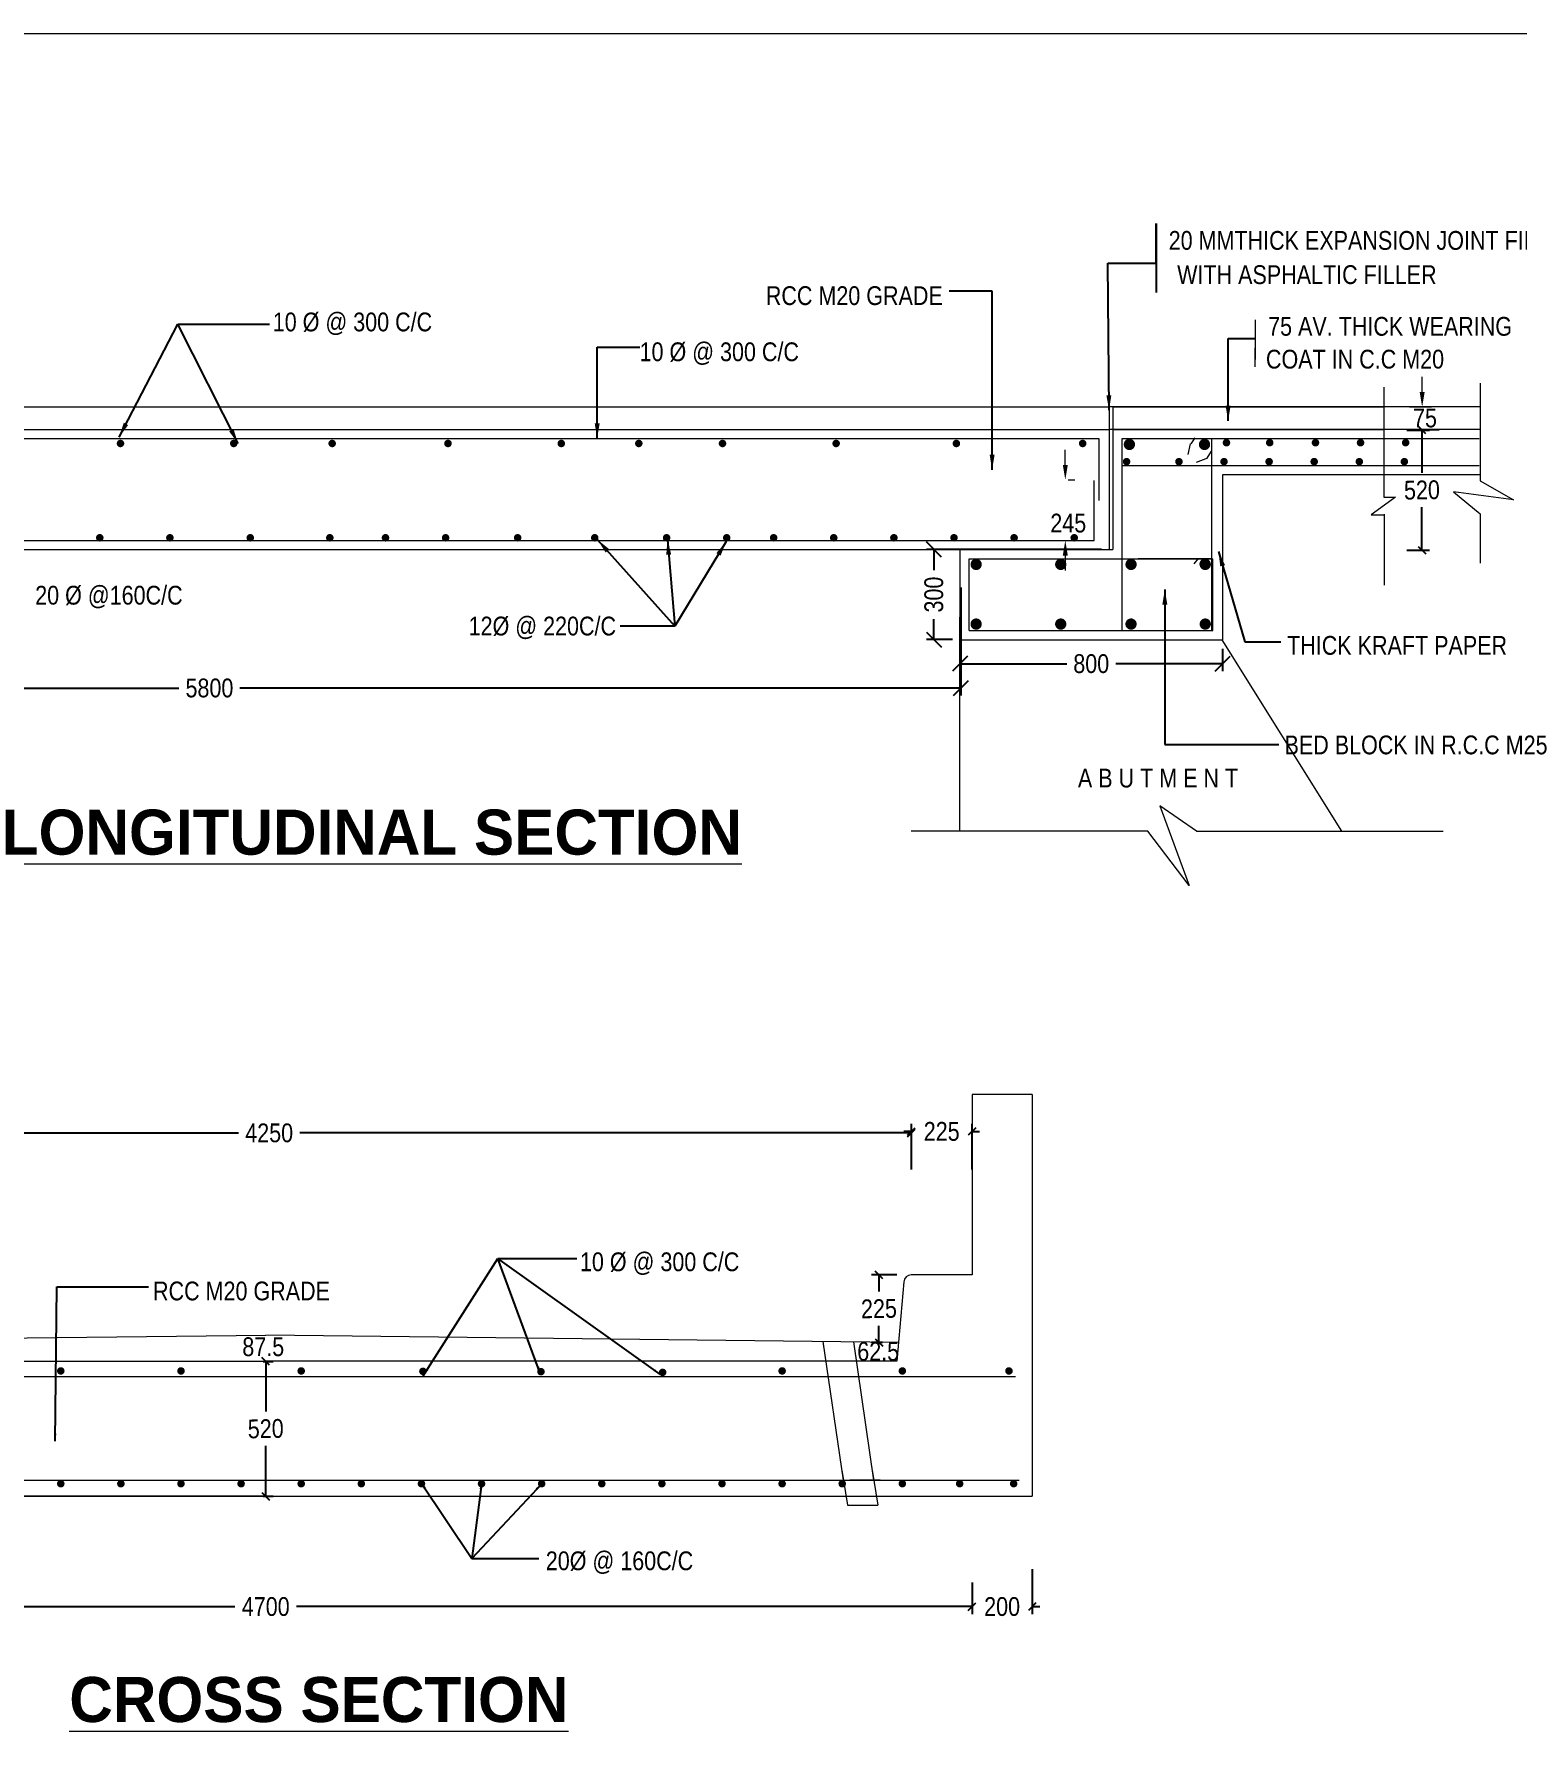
# Model space of a CAD drawing. Header units: millimetres. Extents: x 634458 to 694489, y -25410 to 51755.
# Drawn here: x 654694 to 674431, y -1655 to 20939 of the extents above; entities that cross this region are included whole.
import ezdxf

# ---------------------------------------------------------------- set-up
doc = ezdxf.new("R2010")
doc.units = ezdxf.units.MM
doc.header["$LTSCALE"] = 300
doc.header["$MEASUREMENT"] = 0
for name, color, linetype in [('abutment', 7, 'Continuous'), ('canal', 7, 'Continuous'), ('pier', 7, 'Continuous')]:
    doc.layers.add(name, color=color, linetype=linetype)
doc.styles.add('ARIAL NARROW', font='ARIALN.TTF', dxfattribs={"height": 250})
doc.styles.add('CITYBLUEPR', font='cityb___.ttf')
doc.dimstyles.new('STANDARD$0', dxfattribs={"dimscale": 88.888889, "dimtxt": 0.02, "dimasz": 0.02, "dimexe": 0.05, "dimexo": 0.1, "dimgap": 0.002, "dimtad": 2, "dimdec": 0, "dimzin": 1, "dimdsep": 46, "dimtxsty": 'Standard', "dimcen": 0.09, "dimadec": 0, "dimazin": 0, "dimtfac": 1, "dimtdec": 4, "dimtofl": 0, "dimtmove": 0, "dimatfit": 3, "dimfxl": 1, "dimtolj": 1, "dimtzin": 1, "dimarcsym": 0})
doc.dimstyles.new('STANDARD$7', dxfattribs={"dimtxt": 2, "dimasz": 2, "dimexe": 1.25, "dimexo": 0.625, "dimtad": 1, "dimdec": 0, "dimlfac": 0.5, "dimdsep": 46, "dimtxsty": 'ARIAL NARROW', "dimcen": 2.5, "dimdle": 0.1, "dimse1": 1, "dimse2": 1, "dimadec": 0, "dimazin": 0, "dimtfac": 1, "dimtdec": 0, "dimtmove": 0, "dimatfit": 3, "dimfxl": 1, "dimtolj": 1, "dimtzin": 0, "dimarcsym": 0})

# ---------------------------------------------------------------- blocks, each defined once
blk = doc.blocks.new('_Oblique')
at = {"color": 0, "linetype": 'ByBlock', "lineweight": -2}
blk.add_line((-0.5, -0.5), (0.5, 0.5), dxfattribs=at)
blk = doc.blocks.new('*D132')
at = {"layer": 'abutment', "color": 0, "lineweight": -2, "transparency": 16777216}
for p, q in [((667016, 12753), (667016, 12454)), ((670513, 12753), (670513, 12454)), ((667016, 12554), (668438, 12554)), ((670513, 12554), (669091, 12554))]:
    blk.add_line(p, q, dxfattribs=at)
at = {"layer": 'Defpoints', "color": 0, "lineweight": 9, "transparency": 16777216}
for p in [(667016, 12853), (670513, 12853), (670513, 12554)]:
    blk.add_point(p, dxfattribs=at)
at = {"layer": 'abutment', "color": 0, "lineweight": -2, "transparency": 16777216, "xscale": 200, "yscale": 200, "zscale": 200, "rotation": 180}
blk.add_blockref('_Oblique', (667016, 12554), dxfattribs=at)
at = {"layer": 'abutment', "color": 0, "lineweight": -2, "transparency": 16777216, "xscale": 200, "yscale": 200, "zscale": 200}
blk.add_blockref('_Oblique', (670513, 12554), dxfattribs=at)
at = {"layer": 'abutment', "color": 0, "lineweight": 9, "transparency": 16777216, "insert": (668764, 12554), "char_height": 250, "attachment_point": 5, "style": 'ARIAL NARROW'}
blk.add_mtext('\\A1;800', dxfattribs=at)
blk = doc.blocks.new('*D133')
at = {"layer": 'abutment', "color": 0, "lineweight": -2, "transparency": 16777216}
for p, q in [((668901, 14075), (666570, 14075)), ((666670, 14075), (666670, 13801)), ((666670, 12875), (666670, 13148)), ((666918, 12875), (666570, 12875))]:
    blk.add_line(p, q, dxfattribs=at)
at = {"layer": 'Defpoints', "color": 0, "lineweight": 9, "transparency": 16777216}
for p in [(669001, 14075), (666670, 12875), (667018, 12875)]:
    blk.add_point(p, dxfattribs=at)
at = {"layer": 'abutment', "color": 0, "lineweight": -2, "transparency": 16777216, "xscale": 200, "yscale": 200, "zscale": 200}
for p, rotation in [((666670, 14075), 90), ((666670, 12875), 270)]:
    blk.add_blockref('_Oblique', p, dxfattribs=dict(at, rotation=rotation))
at = {"layer": 'abutment', "color": 0, "lineweight": 9, "transparency": 16777216, "insert": (666670, 13475), "char_height": 250, "attachment_point": 5, "rotation": 90, "style": 'ARIAL NARROW'}
blk.add_mtext('\\A1;300', dxfattribs=at)
blk = doc.blocks.new('*D136')
at = {"layer": 'abutment', "color": 0, "lineweight": -2, "transparency": 16777216}
for p, q in [((647027, 13576), (647027, 12130)), ((667030, 13569), (667030, 12130)), ((647027, 12230), (656623, 12230)), ((667030, 12230), (657435, 12230))]:
    blk.add_line(p, q, dxfattribs=at)
at = {"layer": 'Defpoints', "color": 0, "lineweight": 9, "transparency": 16777216}
for p in [(647027, 13676), (667030, 13669), (647027, 12230)]:
    blk.add_point(p, dxfattribs=at)
at = {"layer": 'abutment', "color": 0, "lineweight": -2, "transparency": 16777216, "xscale": 200, "yscale": 200, "zscale": 200, "rotation": 180}
blk.add_blockref('_Oblique', (647027, 12230), dxfattribs=at)
at = {"layer": 'abutment', "color": 0, "lineweight": -2, "transparency": 16777216, "xscale": 200, "yscale": 200, "zscale": 200}
blk.add_blockref('_Oblique', (667030, 12230), dxfattribs=at)
at = {"layer": 'abutment', "color": 0, "lineweight": 9, "transparency": 16777216, "insert": (657029, 12230), "char_height": 250, "attachment_point": 5, "style": 'ARIAL NARROW'}
blk.add_mtext('\\A1;5800', dxfattribs=at)
blk = doc.blocks.new('*D137')
at = {"layer": 'abutment', "color": 0, "lineweight": -2, "transparency": 16777216}
for p, q in [((666370, 6045), (666370, 6407)), ((649278, 6307), (657414, 6307)), ((649278, 6213), (649278, 6207)), ((666370, 6307), (658234, 6307))]:
    blk.add_line(p, q, dxfattribs=at)
at = {"layer": 'Defpoints', "color": 0, "lineweight": 9, "transparency": 16777216}
for p in [(649278, 6313), (666370, 6307), (666370, 5945)]:
    blk.add_point(p, dxfattribs=at)
at = {"layer": 'abutment', "color": 0, "lineweight": -2, "transparency": 16777216, "xscale": 100, "yscale": 100, "zscale": 100, "rotation": 180}
blk.add_blockref('_Oblique', (649278, 6307), dxfattribs=at)
at = {"layer": 'abutment', "color": 0, "lineweight": -2, "transparency": 16777216, "xscale": 100, "yscale": 100, "zscale": 100}
blk.add_blockref('_Oblique', (666370, 6307), dxfattribs=at)
at = {"layer": 'abutment', "color": 0, "lineweight": 9, "transparency": 16777216, "insert": (657824, 6307), "char_height": 250, "attachment_point": 5, "style": 'ARIAL NARROW'}
blk.add_mtext('\\A1;4250', dxfattribs=at)
blk = doc.blocks.new('*D138')
at = {"layer": 'abutment', "color": 0, "lineweight": -2, "transparency": 16777216}
for p, q in [((648378, 323), (648378, -99)), ((667178, 323), (667178, -99)), ((648378, 1), (657368, 1)), ((667178, 1), (658188, 1))]:
    blk.add_line(p, q, dxfattribs=at)
at = {"layer": 'Defpoints', "color": 0, "lineweight": 9, "transparency": 16777216}
for p in [(648378, 423), (667178, 423), (667178, 1)]:
    blk.add_point(p, dxfattribs=at)
at = {"layer": 'abutment', "color": 0, "lineweight": -2, "transparency": 16777216, "xscale": 100, "yscale": 100, "zscale": 100, "rotation": 180}
blk.add_blockref('_Oblique', (648378, 1), dxfattribs=at)
at = {"layer": 'abutment', "color": 0, "lineweight": -2, "transparency": 16777216, "xscale": 100, "yscale": 100, "zscale": 100}
blk.add_blockref('_Oblique', (667178, 1), dxfattribs=at)
at = {"layer": 'abutment', "color": 0, "lineweight": 9, "transparency": 16777216, "insert": (657778, 1), "char_height": 250, "attachment_point": 5, "style": 'ARIAL NARROW'}
blk.add_mtext('\\A1;4700', dxfattribs=at)
blk = doc.blocks.new('*D148')
at = {"layer": 'abutment', "color": 0, "lineweight": -2, "transparency": 16777216}
for p, q in [((657745, 3267), (657878, 3267)), ((657778, 3267), (657778, 2597)), ((657778, 1470), (657778, 2141)), ((657745, 1470), (657878, 1470))]:
    blk.add_line(p, q, dxfattribs=at)
at = {"layer": 'Defpoints', "color": 0, "lineweight": 9, "transparency": 16777216}
for p in [(657645, 3267), (657645, 1470), (657778, 1470)]:
    blk.add_point(p, dxfattribs=at)
at = {"layer": 'abutment', "color": 0, "lineweight": -2, "transparency": 16777216, "xscale": 100, "yscale": 100, "zscale": 100}
for p, rotation in [((657778, 3267), 90), ((657778, 1470), 270)]:
    blk.add_blockref('_Oblique', p, dxfattribs=dict(at, rotation=rotation))
at = {"layer": 'abutment', "color": 0, "lineweight": 9, "transparency": 16777216, "insert": (657778, 2369), "char_height": 250, "attachment_point": 5, "rotation": 1, "style": 'ARIAL NARROW'}
blk.add_mtext('\\A1;520', dxfattribs=at)
blk = doc.blocks.new('*D153')
at = {"layer": 'abutment', "color": 0, "lineweight": -2, "transparency": 16777216}
for p, q in [((667978, 499), (667978, -99)), ((667178, 1), (667078, 1)), ((667178, 139), (667178, -99)), ((667978, 1), (668078, 1))]:
    blk.add_line(p, q, dxfattribs=at)
at = {"layer": 'Defpoints', "color": 0, "lineweight": 9, "transparency": 16777216}
for p in [(667978, 599), (667178, 239), (667178, 1)]:
    blk.add_point(p, dxfattribs=at)
at = {"layer": 'abutment', "color": 0, "lineweight": -2, "transparency": 16777216, "xscale": 100, "yscale": 100, "zscale": 100}
blk.add_blockref('_Oblique', (667178, 1), dxfattribs=at)
at = {"layer": 'abutment', "color": 0, "lineweight": -2, "transparency": 16777216, "xscale": 100, "yscale": 100, "zscale": 100, "rotation": 180}
blk.add_blockref('_Oblique', (667978, 1), dxfattribs=at)
at = {"layer": 'abutment', "color": 0, "lineweight": 9, "transparency": 16777216, "insert": (667578, 1), "char_height": 250, "attachment_point": 5, "style": 'ARIAL NARROW'}
blk.add_mtext('\\A1;200', dxfattribs=at)
blk = doc.blocks.new('*D154')
at = {"layer": 'abutment', "color": 0, "lineweight": -2, "transparency": 16777216}
for p, q in [((666370, 6327), (666270, 6327)), ((666370, 5823), (666370, 6427)), ((667178, 5823), (667178, 6427)), ((667178, 6327), (667278, 6327))]:
    blk.add_line(p, q, dxfattribs=at)
at = {"layer": 'Defpoints', "color": 0, "lineweight": 9, "transparency": 16777216}
for p in [(666370, 6327), (666370, 5723), (667178, 5723)]:
    blk.add_point(p, dxfattribs=at)
at = {"layer": 'abutment', "color": 0, "lineweight": -2, "transparency": 16777216, "xscale": 100, "yscale": 100, "zscale": 100}
blk.add_blockref('_Oblique', (666370, 6327), dxfattribs=at)
at = {"layer": 'abutment', "color": 0, "lineweight": -2, "transparency": 16777216, "xscale": 100, "yscale": 100, "zscale": 100, "rotation": 180}
blk.add_blockref('_Oblique', (667178, 6327), dxfattribs=at)
at = {"layer": 'abutment', "color": 0, "lineweight": 9, "transparency": 16777216, "insert": (666774, 6327), "char_height": 250, "attachment_point": 5, "style": 'ARIAL NARROW'}
blk.add_mtext('\\A1;225', dxfattribs=at)
blk = doc.blocks.new('*D155')
at = {"layer": 'abutment', "color": 0, "lineweight": -2, "transparency": 16777216}
for p, q in [((666179, 4417), (665839, 4417)), ((665939, 4417), (665939, 4195)), ((665939, 3517), (665939, 3740)), ((665987, 3517), (665839, 3517))]:
    blk.add_line(p, q, dxfattribs=at)
at = {"layer": 'Defpoints', "color": 0, "lineweight": 9, "transparency": 16777216}
for p in [(666279, 4417), (665939, 3517), (666087, 3517)]:
    blk.add_point(p, dxfattribs=at)
at = {"layer": 'abutment', "color": 0, "lineweight": -2, "transparency": 16777216, "xscale": 100, "yscale": 100, "zscale": 100}
for p, rotation in [((665939, 4417), 90), ((665939, 3517), 270)]:
    blk.add_blockref('_Oblique', p, dxfattribs=dict(at, rotation=rotation))
at = {"layer": 'abutment', "color": 0, "lineweight": 9, "transparency": 16777216, "insert": (665939, 3967), "char_height": 250, "attachment_point": 5, "rotation": 1, "style": 'ARIAL NARROW'}
blk.add_mtext('\\A1;225', dxfattribs=at)
blk = doc.blocks.new('*D157')
at = {"layer": 'abutment', "color": 0, "lineweight": -2, "transparency": 16777216}
for p, q in [((672963, 15665), (673265, 15665)), ((673165, 15665), (673165, 15094)), ((673165, 14067), (673165, 14638)), ((672963, 14067), (673265, 14067))]:
    blk.add_line(p, q, dxfattribs=at)
at = {"layer": 'Defpoints', "color": 0, "lineweight": 9, "transparency": 16777216}
for p in [(672863, 15665), (672863, 14067), (673165, 14067)]:
    blk.add_point(p, dxfattribs=at)
at = {"layer": 'abutment', "color": 0, "lineweight": -2, "transparency": 16777216, "xscale": 100, "yscale": 100, "zscale": 100}
for p, rotation in [((673165, 15665), 90), ((673165, 14067), 270)]:
    blk.add_blockref('_Oblique', p, dxfattribs=dict(at, rotation=rotation))
at = {"layer": 'abutment', "color": 0, "lineweight": 9, "transparency": 16777216, "insert": (673165, 14866), "char_height": 250, "attachment_point": 5, "rotation": 1, "style": 'ARIAL NARROW'}
blk.add_mtext('\\A1;520', dxfattribs=at)

msp = doc.modelspace()

# ---------------------------------------------------------------- linework, layer by layer
at = {"color": 0, "linetype": 'ByBlock', "lineweight": 9}
msp.add_line((657778.1, 1470.4), (647578.1, 1470.4), dxfattribs=at)
at = {"layer": 'abutment', "color": 0, "lineweight": 9}
for p, q in [((670944.2, 17132.8), (670944.2, 16603.4)), ((670944.2, 16508.5), (670944.2, 16759.3)), ((673168.2, 16172.5), (673168.2, 16372.5)), ((673940.6, 16291.3), (673940.6, 14988.7)), ((672660, 16236.6), (672660, 14773.7)), ((645085.5, 15974.5), (660753.4, 15974.5)), ((660719.6, 15974.5), (662650.5, 15974.5)), ((662276.8, 15974.5), (669000.8, 15974.5)), ((669000.8, 15974.5), (669000.8, 14309.5)), ((673940.6, 15974.5), (669000.8, 15974.5)), ((669050.8, 15974.5), (669050.8, 14309.5)), ((669050.8, 15972.7), (672660, 15972.7)), ((673000.5, 15972.5), (673293.2, 15972.5)), ((645085.5, 15674.5), (660753.4, 15674.5)), ((660686.9, 15674.5), (662650.5, 15674.5)), ((662276.8, 15674.5), (669000.8, 15674.5)), ((673940.6, 15674.5), (669011.2, 15674.5)), ((669050.8, 15674.5), (672660, 15674.5)), ((673053.8, 15668.3), (673394.1, 15668.3)), ((645285.5, 15554.5), (660753.4, 15554.5)), ((660753.4, 15554.5), (662650.5, 15554.5)), ((662276.8, 15554.5), (668862.9, 15554.5)), ((668419.1, 15201.8), (668419.1, 15401.8)), ((668862.9, 15554.5), (668862.9, 14729.5)), ((669173.7, 15554.5), (673924.9, 15554.5)), ((669173.7, 14310.1), (669173.7, 15554.5)), ((670081.6, 15483.6), (670049, 15339)), ((670141.6, 15561.9), (670090.3, 15483.6)), ((670360.9, 15385.7), (670300.9, 15292.4)), ((670367.2, 14993.6), (670367.2, 15554.5)), ((669173.7, 15194.5), (673924.9, 15194.5)), ((670309.6, 15292.4), (670160.3, 15231.8)), ((668455.4, 15001.8), (668544.1, 15001.8)), ((668800.8, 14309.5), (668800.8, 14994.5)), ((670367.2, 12994.5), (670367.2, 15044.8)), ((670513.6, 12874.5), (670513.6, 15074.5)), ((670513.6, 15074.5), (673940.6, 15074.5)), ((673940.6, 14988.7), (674382.4, 14737.2)), ((672813.4, 14773.7), (672490.8, 14536.3)), ((672660, 14773.7), (672813.4, 14773.7)), ((673584.9, 14842), (673940.6, 14548.5)), ((674382.4, 14737.2), (673584.9, 14842)), ((672490.8, 14536.3), (672660.6, 14536.3)), ((672660.6, 14547), (672660.6, 14433.6)), ((673940.6, 14548.5), (673940.6, 13891.7)), ((668800.8, 14194.5), (668800.8, 14310.1)), ((669000.8, 14310.1), (669000.8, 14074.5)), ((669050.8, 14310.1), (669050.8, 14074.5)), ((669173.7, 12994.5), (669173.7, 14310.1)), ((672660.6, 14433.6), (672660.6, 13600.6)), ((645037.5, 14074.5), (660753.4, 14074.5)), ((645285.5, 14194.5), (660753.4, 14194.5)), ((660735.9, 14194.5), (662650.5, 14194.5)), ((660753.4, 14074.5), (662650.5, 14074.5)), ((662276.8, 14194.5), (668800.8, 14194.5)), ((662276.8, 14074.5), (669000.8, 14074.5)), ((667017.8, 12874.5), (667017.8, 14070.7)), ((667137.8, 13950.7), (670382.2, 13950.7)), ((667137.8, 12994.5), (667137.8, 13950.7)), ((668419.1, 13994.5), (668419.1, 13794.5)), ((669388, 13954.5), (670367.2, 13954.5)), ((670188.3, 13954.5), (670127.6, 13882.7)), ((670382.2, 12994.5), (670382.2, 13950.7)), ((667011.2, 13174.5), (667011.2, 10326.6)), ((667137.8, 12994.5), (670382.2, 12994.5)), ((667017.8, 12874.5), (670513.6, 12874.5)), ((670503.4, 12874.5), (672096.7, 10326.6)), ((670165.1, 10326.6), (669677.6, 10662.1)), ((669677.6, 10662.1), (670067.6, 9602.3)), ((669515.1, 10326.6), (666367.1, 10326.6)), ((670067.6, 9602.3), (669515.1, 10326.6)), ((670165.1, 10326.6), (673449.4, 10326.6)), ((667178.1, 6817.3), (667178.1, 4417.3)), ((667978.1, 6817.3), (667178.1, 6817.3)), ((667978.1, 6817.3), (667978.1, 1470.9)), ((666270.2, 4326), (666178.1, 3267.3)), ((667178.1, 4417.3), (666369.8, 4417.3)), ((649356.4, 3517.3), (657778.1, 3617.3)), ((666199.9, 3517.3), (657778.1, 3617.3)), ((665192.1, 3529.3), (665461.4, 1686)), ((665598.2, 3524.5), (665866.7, 1686)), ((649378.1, 3267.3), (657778.1, 3267.3)), ((666178.1, 3267.3), (657778.1, 3267.3)), ((647712.5, 3067.3), (667756.6, 3067.3)), ((665443.5, 1818.8), (665520.2, 1350.4)), ((665848.8, 1818.8), (665925.6, 1350.4)), ((647712.5, 1686), (667804.6, 1686)), ((665955, 1686), (665549.7, 1686)), ((648378.1, 1470.4), (667977.6, 1470.4)), ((665520.2, 1350.4), (665925.6, 1350.4))]:
    msp.add_line(p, q, dxfattribs=at)
for points, const_width in [([(655820.2, 15486.6, 1), (655870.2, 15486.6, 1)], 50), ([(657328, 15486.6, 1), (657378, 15486.6, 1)], 50), ([(658637.6, 15486.6, 1), (658687.6, 15486.6, 1)], 50), ([(660178.6, 15486.6, 1), (660228.6, 15486.6, 1)], 50), ([(661686.4, 15486.6, 1), (661736.4, 15486.6, 1)], 50), ([(662718.1, 15486.6, 1), (662768.1, 15486.6, 1)], 50), ([(663832, 15486.6, 1), (663882, 15486.6, 1)], 50), ([(665344.2, 15486.6, 1), (665394.2, 15486.6, 1)], 50), ([(666944.2, 15486.6, 1), (666994.2, 15486.6, 1)], 50), ([(668625, 15486.6, 1), (668675, 15486.6, 1)], 50), ([(669309.3, 15473.8, -1), (669234.3, 15473.8, -1)], 75), ([(670309, 15473.8, -1), (670234, 15473.8, -1)], 75), ([(670588.4, 15497, -1), (670538.4, 15497, -1)], 50), ([(671164.4, 15497, -1), (671114.4, 15497, -1)], 50), ([(671773.1, 15497, -1), (671723.1, 15497, -1)], 50), ([(672373.1, 15497, -1), (672323.1, 15497, -1)], 50), ([(672973.1, 15497, -1), (672923.1, 15497, -1)], 50), ([(669259.5, 15244.6, -1), (669209.5, 15244.6, -1)], 50), ([(669956.2, 15244.6, -1), (669906.2, 15244.6, -1)], 50), ([(670556.2, 15244.6, -1), (670506.2, 15244.6, -1)], 50), ([(671156.2, 15244.6, -1), (671106.2, 15244.6, -1)], 50), ([(671756.2, 15244.6, -1), (671706.2, 15244.6, -1)], 50), ([(672356.2, 15244.6, -1), (672306.2, 15244.6, -1)], 50), ([(672956.2, 15244.6, -1), (672906.2, 15244.6, -1)], 50), ([(655544.9, 14231.2, 1), (655594.9, 14231.2, 1)], 50), ([(656477.7, 14231.2, 1), (656527.7, 14231.2, 1)], 50), ([(657547.1, 14231.2, 1), (657597.1, 14231.2, 1)], 50), ([(658606.1, 14231.2, 1), (658656.1, 14231.2, 1)], 50), ([(659347.1, 14231.2, 1), (659397.1, 14231.2, 1)], 50), ([(660147.1, 14231.2, 1), (660197.1, 14231.2, 1)], 50), ([(661105.6, 14231.2, 1), (661155.6, 14231.2, 1)], 50), ([(662131.7, 14231.2, 1), (662181.7, 14231.2, 1)], 50), ([(663088.1, 14231.2, 1), (663138.1, 14231.2, 1)], 50), ([(663888.1, 14231.2, 1), (663938.1, 14231.2, 1)], 50), ([(664512.6, 14231.2, 1), (664562.6, 14231.2, 1)], 50), ([(665312.6, 14231.2, 1), (665362.6, 14231.2, 1)], 50), ([(666112.6, 14231.2, 1), (666162.6, 14231.2, 1)], 50), ([(666912.6, 14231.2, 1), (666962.6, 14231.2, 1)], 50), ([(667712.6, 14231.2, 1), (667762.6, 14231.2, 1)], 50), ([(668512.6, 14231.2, 1), (668562.6, 14231.2, 1)], 50), ([(667194.8, 13876.4, 1), (667269.8, 13876.4, 1)], 75), ([(668320.6, 13876.4, 1), (668395.6, 13876.4, 1)], 75), ([(669256.4, 13876.4, 1), (669331.4, 13876.4, 1)], 75), ([(670316.7, 13880.2, -1), (670241.7, 13880.2, -1)], 75), ([(670243.9, 13876.4, 1), (670318.9, 13876.4, 1)], 75), ([(667194.8, 13082.4, 1), (667269.8, 13082.4, 1)], 75), ([(668320.6, 13082.4, 1), (668395.6, 13082.4, 1)], 75), ([(669256.4, 13082.4, 1), (669331.4, 13082.4, 1)], 75), ([(670243.9, 13082.4, 1), (670318.9, 13082.4, 1)], 75), ([(655025.4, 3139.1, -1), (655075.4, 3139.1, -1)], 50), ([(656625.4, 3139.1, -1), (656675.4, 3139.1, -1)], 50), ([(658225.4, 3139.1, -1), (658275.4, 3139.1, -1)], 50), ([(659844.9, 3134, 1), (659894.9, 3134, 1)], 50), ([(661415.7, 3129.4, -1), (661465.7, 3129.4, -1)], 50), ([(663035.2, 3119.6, -1), (663085.2, 3119.6, -1)], 50), ([(664625.4, 3139.1, -1), (664675.4, 3139.1, -1)], 50), ([(666225.4, 3139.1, -1), (666275.4, 3139.1, -1)], 50), ([(667644.1, 3139.1, -1), (667694.1, 3139.1, -1)], 50), ([(655025.4, 1637.8, -1), (655075.4, 1637.8, -1)], 50), ([(655825.4, 1637.8, -1), (655875.4, 1637.8, -1)], 50), ([(656625.4, 1637.8, -1), (656675.4, 1637.8, -1)], 50), ([(657425.4, 1637.8, -1), (657475.4, 1637.8, -1)], 50), ([(658225.4, 1637.8, -1), (658275.4, 1637.8, -1)], 50), ([(659025.4, 1637.8, -1), (659075.4, 1637.8, -1)], 50), ([(659825.4, 1637.8, -1), (659875.4, 1637.8, -1)], 50), ([(660625.4, 1637.8, -1), (660675.4, 1637.8, -1)], 50), ([(661425.4, 1637.8, -1), (661475.4, 1637.8, -1)], 50), ([(662225.4, 1637.8, -1), (662275.4, 1637.8, -1)], 50), ([(663025.4, 1637.8, -1), (663075.4, 1637.8, -1)], 50), ([(663825.4, 1637.8, -1), (663875.4, 1637.8, -1)], 50), ([(664625.4, 1637.8, -1), (664675.4, 1637.8, -1)], 50), ([(665425.4, 1637.8, -1), (665475.4, 1637.8, -1)], 50), ([(666225.4, 1637.8, -1), (666275.4, 1637.8, -1)], 50), ([(666988.5, 1637.8, -1), (667038.5, 1637.8, -1)], 50), ([(667707.2, 1637.8, -1), (667757.2, 1637.8, -1)], 50)]:
    msp.add_lwpolyline(points, format="xyb", close=True, dxfattribs=dict(at, const_width=const_width))
for centre, radius, start, end in [((666369.8, 4317.3), 100, 90, 175.03026), ((667977.6, 1470.9), 0.5, 270, 0)]:
    msp.add_arc(centre, radius, start, end, dxfattribs=at)
for points in [[(673134.8, 16172.5), (673201.5, 16172.5), (673168.2, 15972.5)], [(668385.8, 15201.8), (668452.4, 15201.8), (668419.1, 15001.8)], [(668385.8, 13994.5), (668452.4, 13994.5), (668419.1, 14194.5)]]:
    msp.add_solid(points, dxfattribs=at)
at = {"layer": 'canal', "color": 0, "linetype": 'Continuous', "lineweight": 9}
msp.add_line((694458.5, 20938.8), (634458.5, 20938.8), dxfattribs=at)
at = {"layer": 'pier', "color": 0, "lineweight": 9}
msp.add_line((645037.5, 14074.5), (669050.8, 14074.5), dxfattribs=at)

# ---------------------------------------------------------------- texts
at = {"layer": 'abutment', "color": 0, "lineweight": 9}
for s, height, style, p in [('20 MMTHICK EXPANSION JOINT FILLED', 250, 'ARIAL NARROW', (669794.7, 18065.1)), ('WITH ASPHALTIC FILLER', 250, 'ARIAL NARROW', (669907.6, 17609.4)), ('RCC M20 GRADE', 250, 'ARIAL NARROW', (664433.7, 17329.7)), (' 10 %%C @ 300 C/C', 250, 'ARIAL NARROW', (657792.1, 16979.4)), ('75 AV. THICK WEARING', 250, 'ARIAL NARROW', (671118.1, 16921)), ('10 %%C @ 300 C/C', 250, 'ARIAL NARROW', (662753.2, 16582.2)), ('COAT IN C.C M20', 250, 'ARIAL NARROW', (671089.2, 16484.1)), ('20 %%C @160C/C', 250, 'ARIAL NARROW', (654710.2, 13341.6)), ('12%%C @ 220C/C', 250, 'ARIAL NARROW', (660478.1, 12931.1)), ('THICK KRAFT PAPER ', 250, 'ARIAL NARROW', (671370.9, 12674)), ('BED BLOCK IN R.C.C M25', 250, 'ARIAL NARROW', (671336.4, 11348.3)), ('A B U T M E N T', 250, 'ARIAL NARROW', (668586.8, 10906.7)), ('%%ULONGITUDINAL SECTION', 600, 'CITYBLUEPR', (654265, 10012.3)), ('10 %%C @ 300 C/C', 250, 'ARIAL NARROW', (661959.6, 4467)), ('RCC M20 GRADE', 250, 'ARIAL NARROW', (656278.5, 4078.6)), ('20%%C @ 160C/C', 250, 'ARIAL NARROW', (661505.1, 486.3)), ('%%UCROSS SECTION', 600, 'CITYBLUEPR', (655164.1, -1535.2))]:
    msp.add_text(s, height=height, dxfattribs=dict(at, style=style)).set_placement(p)
at = {"layer": 'abutment', "color": 0, "lineweight": 9, "char_height": 250, "attachment_point": 5, "style": 'ARIAL NARROW'}
for s, insert in [('\\A1;75', (673205.5, 15824.3)), ('245', (668458, 14425)), ('87.5', (657745.1, 3459.8)), ('62.5', (665928.9, 3398))]:
    msp.add_mtext(s, dxfattribs=dict(at, insert=insert))

# ---------------------------------------------------------------- dimensions: what is measured, and where the dimension line sits
at = {"layer": 'abutment', "color": 0, "lineweight": 9}
for base, p1, p2, text, picture, middle in [((673164.7, 14066.8), (672863, 15664.9), (672863, 14066.8), '520', '*D157', (673164.7, 14865.9)), ((665939.1, 3517.3), (666278.8, 4417.3), (666086.7, 3517.3), '225', '*D155', (665939.1, 3967.3)), ((657778.1, 1470.4), (657644.7, 3267.3), (657644.7, 1470.4), '520', '*D148', (657778.1, 2368.9))]:
    dim = msp.add_linear_dim(base=base, p1=p1, p2=p2, angle=90, text=text, dimstyle='STANDARD$0', override={"dimscale": 1, "dimtxt": 250, "dimasz": 100, "dimexe": 100, "dimexo": 100, "dimgap": 100, "dimtad": 0, "dimtoh": 1, "dimzin": 0, "dimtxsty": 'ARIAL NARROW', "dimblk1": 'Oblique', "dimblk2": 'Oblique', "dimsah": 1, "dimtzin": 0}, dxfattribs=at)
    dim.commit()
    dim.dimension.update_dxf_attribs({"geometry": picture, "text_midpoint": middle, "text_rotation": 1})
dim = msp.add_linear_dim(base=(666670.5, 12874.5), p1=(669000.8, 14074.5), p2=(667017.8, 12874.5), angle=90, text='300', dimstyle='STANDARD$0', override={"dimscale": 1, "dimtxt": 250, "dimasz": 200, "dimexe": 100, "dimexo": 100, "dimgap": 100, "dimtad": 0, "dimtoh": 1, "dimzin": 0, "dimtxsty": 'ARIAL NARROW', "dimblk1": 'Oblique', "dimblk2": 'Oblique', "dimsah": 1, "dimtzin": 0}, dxfattribs=at)
dim.commit()
dim.dimension.update_dxf_attribs({"geometry": '*D133', "text_midpoint": (666670.5, 13474.5)})
for base, p1, p2, text, override, picture, middle in [((647027, 12230.2), (667030.5, 13668.7), (647027, 13675.9), '5800', {"dimscale": 1, "dimtxt": 250, "dimasz": 200, "dimexe": 100, "dimexo": 100, "dimgap": 100, "dimtad": 0, "dimtoh": 1, "dimzin": 0, "dimtxsty": 'ARIAL NARROW', "dimblk1": 'Oblique', "dimblk2": 'Oblique', "dimsah": 1, "dimtzin": 0}, '*D136', (657028.8, 12230.2)), ((670512.7, 12553.8), (667016, 12852.6), (670512.7, 12852.6), '800', {"dimscale": 1, "dimtxt": 250, "dimasz": 200, "dimexe": 100, "dimexo": 100, "dimgap": 100, "dimtad": 0, "dimtoh": 1, "dimzin": 0, "dimtxsty": 'ARIAL NARROW', "dimblk1": 'Oblique', "dimblk2": 'Oblique', "dimsah": 1, "dimtzin": 0}, '*D132', (668764.4, 12553.8)), ((666369.8, 6307.3), (649278.1, 6313.1), (666369.8, 5945), '4250', {"dimscale": 1, "dimtxt": 250, "dimasz": 100, "dimexe": 100, "dimexo": 100, "dimgap": 100, "dimtad": 0, "dimtoh": 1, "dimzin": 0, "dimtxsty": 'ARIAL NARROW', "dimblk1": 'Oblique', "dimblk2": 'Oblique', "dimsah": 1, "dimtzin": 0}, '*D137', (657824, 6307.3)), ((666369.8, 6327.3), (667178.1, 5722.7), (666369.8, 5722.7), '225', {"dimscale": 1, "dimtxt": 250, "dimasz": 100, "dimexe": 100, "dimexo": 100, "dimgap": 100, "dimtad": 0, "dimtoh": 1, "dimzin": 0, "dimtxsty": 'ARIAL NARROW', "dimblk1": 'Oblique', "dimblk2": 'Oblique', "dimsah": 1, "dimtzin": 0}, '*D154', (666774, 6327.3)), ((667178.1, 1.5), (667978.1, 598.5), (667178.1, 238.5), '200', {"dimscale": 1, "dimtxt": 250, "dimasz": 100, "dimexe": 100, "dimexo": 100, "dimgap": 100, "dimtad": 0, "dimtoh": 1, "dimzin": 0, "dimtxsty": 'ARIAL NARROW', "dimblk1": 'Oblique', "dimblk2": 'Oblique', "dimsah": 1, "dimtzin": 0}, '*D153', (667578.1, 1.5)), ((667178.1, 1.5), (648378.1, 423.4), (667178.1, 423.4), '4700', {"dimscale": 1, "dimtxt": 250, "dimasz": 100, "dimexe": 100, "dimexo": 100, "dimgap": 100, "dimtad": 0, "dimtoh": 1, "dimzin": 0, "dimtxsty": 'ARIAL NARROW', "dimblk1": 'Oblique', "dimblk2": 'Oblique', "dimsah": 1, "dimtzin": 0}, '*D138', (657778.1, 1.5))]:
    dim = msp.add_linear_dim(base=base, p1=p1, p2=p2, text=text, dimstyle='STANDARD$0', override=override, dxfattribs=at)
    dim.commit()
    dim.dimension.update_dxf_attribs({"geometry": picture, "text_midpoint": middle})

# ---------------------------------------------------------------- leaders
for points, override in [([(669000.6, 15929.2), (668985.3, 17885.5), (669627.7, 17885.5), (669627.7, 18413.9), (669627.7, 17495.5)], {"dimtxt": 250, "dimasz": 200, "dimexe": 100, "dimexo": 100, "dimgap": 100, "dimtad": 0, "dimtoh": 1, "dimlfac": 1, "dimzin": 0, "dimtxsty": 'ARIAL NARROW', "dimcen": 0.09, "dimtdec": 4, "dimtofl": 0}), ([(667445, 15137.6), (667444.1, 17514.1), (666873.8, 17514.1)], {"dimtxt": 250, "dimasz": 200, "dimexe": 100, "dimexo": 100, "dimgap": 100, "dimtad": 0, "dimtoh": 1, "dimlfac": 1, "dimzin": 0, "dimtxsty": 'ARIAL NARROW', "dimcen": 0.09, "dimtdec": 4, "dimtofl": 0}), ([(655826.1, 15569.7), (656609.4, 17076.8)], {"dimtxt": 250, "dimasz": 200, "dimexe": 100, "dimexo": 100, "dimgap": 100, "dimtad": 0, "dimtoh": 1, "dimlfac": 1, "dimzin": 0, "dimtxsty": 'ARIAL NARROW', "dimcen": 0.09, "dimtdec": 4, "dimtofl": 0}), ([(657409.8, 15485.7), (656609.4, 17076.8), (657829, 17076.8)], {"dimtxt": 250, "dimasz": 200, "dimexe": 100, "dimexo": 100, "dimgap": 100, "dimtad": 0, "dimtoh": 1, "dimlfac": 1, "dimzin": 0, "dimtxsty": 'ARIAL NARROW', "dimcen": 0.09, "dimtdec": 4, "dimtofl": 0}), ([(662188.9, 15554.5), (662189.8, 16769.5), (662758.2, 16769.5)], {"dimtxt": 250, "dimasz": 200, "dimexe": 100, "dimexo": 100, "dimgap": 100, "dimtad": 0, "dimtoh": 1, "dimlfac": 1, "dimzin": 0, "dimtxsty": 'ARIAL NARROW', "dimcen": 0.09, "dimtdec": 4, "dimtofl": 0}), ([(670585.7, 15788.1), (670584.1, 16882.1), (670944.2, 16882.1)], {"dimtxt": 250, "dimasz": 200, "dimexe": 100, "dimexo": 100, "dimgap": 100, "dimtad": 0, "dimtoh": 1, "dimlfac": 1, "dimzin": 0, "dimtxsty": 'ARIAL NARROW', "dimcen": 0.09, "dimtdec": 4, "dimtofl": 0}), ([(662193.3, 14205.5), (663221.6, 13052.6)], {"dimtxt": 250, "dimasz": 200, "dimexe": 100, "dimexo": 100, "dimgap": 100, "dimtad": 0, "dimtoh": 1, "dimlfac": 1, "dimzin": 0, "dimtxsty": 'ARIAL NARROW', "dimcen": 0.09, "dimtdec": 4, "dimtofl": 0}), ([(663907.1, 14180.5), (663221.6, 13052.6), (662492.9, 13052.6)], {"dimtxt": 250, "dimasz": 200, "dimexe": 100, "dimexo": 100, "dimgap": 100, "dimtad": 0, "dimtoh": 1, "dimlfac": 1, "dimzin": 0, "dimtxsty": 'ARIAL NARROW', "dimcen": 0.09, "dimtdec": 4, "dimtofl": 0}), ([(663124.6, 14205.5), (663221.6, 13052.6)], {"dimtxt": 250, "dimasz": 200, "dimexe": 100, "dimexo": 100, "dimgap": 100, "dimtad": 0, "dimtoh": 1, "dimlfac": 1, "dimzin": 0, "dimtxsty": 'ARIAL NARROW', "dimcen": 0.09, "dimtdec": 4, "dimtofl": 0}), ([(670456.7, 14049.9), (670809.8, 12844.5), (671286.7, 12844.5)], {"dimtxt": 250, "dimasz": 200, "dimexe": 100, "dimexo": 100, "dimgap": 100, "dimtad": 0, "dimtoh": 1, "dimlfac": 1, "dimzin": 0, "dimtxsty": 'ARIAL NARROW', "dimcen": 0.09, "dimtdec": 4, "dimtofl": 0}), ([(669743.5, 13542), (669743.5, 11478.1), (671261, 11478.1)], {"dimtxt": 250, "dimasz": 200, "dimexe": 100, "dimexo": 100, "dimgap": 100, "dimtad": 0, "dimtoh": 1, "dimlfac": 1, "dimzin": 0, "dimtxsty": 'ARIAL NARROW', "dimcen": 0.09, "dimtdec": 4, "dimtofl": 0}), ([(659875.4, 3075.6), (660866.2, 4637.5)], {"dimtxt": 250, "dimasz": 100, "dimexe": 100, "dimexo": 100, "dimgap": 100, "dimtad": 0, "dimtoh": 1, "dimlfac": 1, "dimzin": 0, "dimtxsty": 'ARIAL NARROW', "dimcen": 0.09, "dimtdec": 4, "dimtofl": 0}), ([(661436.4, 3096.3), (660866.2, 4637.5)], {"dimtxt": 250, "dimasz": 100, "dimexe": 100, "dimexo": 100, "dimgap": 100, "dimtad": 0, "dimtoh": 1, "dimlfac": 1, "dimzin": 0, "dimtxsty": 'ARIAL NARROW', "dimcen": 0.09, "dimtdec": 4, "dimtofl": 0}), ([(663030.8, 3091), (660866.2, 4637.5), (661920.2, 4637.5)], {"dimtxt": 250, "dimasz": 100, "dimexe": 100, "dimexo": 100, "dimgap": 100, "dimtad": 0, "dimtoh": 1, "dimlfac": 1, "dimzin": 0, "dimtxsty": 'ARIAL NARROW', "dimcen": 0.09, "dimtdec": 4, "dimtofl": 0}), ([(654975.8, 2204.4), (654999.7, 4257.7), (656219.2, 4257.7)], {"dimtxt": 250, "dimasz": 100, "dimexe": 100, "dimexo": 100, "dimgap": 100, "dimtad": 0, "dimtoh": 1, "dimlfac": 1, "dimzin": 0, "dimtxsty": 'ARIAL NARROW', "dimcen": 0.09, "dimtdec": 4, "dimtofl": 0}), ([(659839.9, 1661.2), (660519.3, 640.8), (661413, 640.8)], {"dimtxt": 250, "dimasz": 100, "dimexe": 100, "dimexo": 100, "dimgap": 100, "dimtad": 0, "dimtoh": 1, "dimlfac": 1, "dimzin": 0, "dimtxsty": 'ARIAL NARROW', "dimcen": 0.09, "dimtdec": 4, "dimtofl": 0}), ([(660652.7, 1663.4), (660519.3, 640.8)], {"dimtxt": 250, "dimasz": 100, "dimexe": 100, "dimexo": 100, "dimgap": 100, "dimtad": 0, "dimtoh": 1, "dimlfac": 1, "dimzin": 0, "dimtxsty": 'ARIAL NARROW', "dimcen": 0.09, "dimtdec": 4, "dimtofl": 0}), ([(661450.4, 1637.8), (660519.3, 640.8)], {"dimtxt": 250, "dimasz": 100, "dimexe": 100, "dimexo": 100, "dimgap": 100, "dimtad": 0, "dimtoh": 1, "dimlfac": 1, "dimzin": 0, "dimtxsty": 'ARIAL NARROW', "dimcen": 0.09, "dimtdec": 4, "dimtofl": 0})]:
    msp.add_leader(points, dimstyle='STANDARD$7', override=override, dxfattribs=at)

doc.saveas('drawing.dxf')
